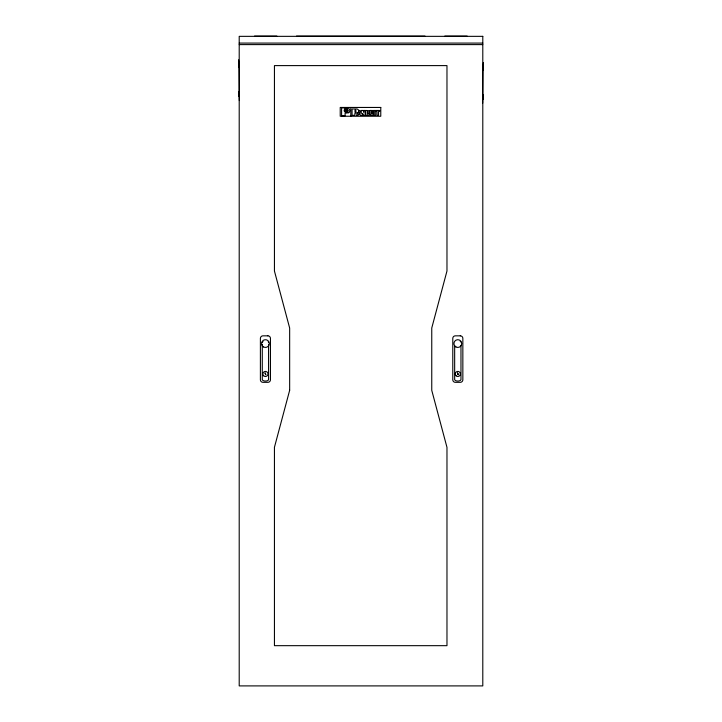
<?xml version="1.0" encoding="UTF-8"?>
<svg xmlns="http://www.w3.org/2000/svg" width="722" height="722" viewBox="0 0 722 722"><rect width="100%" height="100%" fill="white"/><g stroke="black" fill="none" stroke-linecap="round" stroke-linejoin="round"><path stroke-width="1.08" d="M482.675 103.237L482.91 64.393M483.334 70.242L483.379 62.516M483.397 99.311L483.424 94.555M262.276 342.318L263.007 341.578M344.304 110.006L344.304 110.989A1.904 1.904 0 0 0 347.977 110.989L347.49 109.148A2.5 2.5 0 0 1 344.791 109.148L344.304 110.006A3.682 3.682 0 0 0 347.977 110.006M357.823 112.831L354.899 113.237L354.899 115.312L352.065 115.312L352.065 108.95L356.749 108.95A2.166 2.166 0 0 1 358.401 110.051L358.599 110.529A2.166 2.166 0 0 1 357.823 112.831L356.515 115.312L358.112 115.312L358.347 114.437L359.962 114.437L360.305 115.312L362.652 115.312L362.652 113.498L363.392 115.312L365.179 115.312L365.179 110.466L363.816 110.466L363.816 112.298L363.157 110.466L361.271 110.466L361.271 113.715L360.016 110.466L358.572 110.466M254.505 36.1L276.896 36.1M296.471 36.1L425.005 36.1M444.797 36.1L467.188 36.1M239.208 43.085L482.792 43.085M239.208 44.602L482.792 44.602M265.425 373.662L265.813 374.826L265.037 372.796L265.425 373.951M457.82 373.662L458.208 374.826L457.432 372.796L457.82 373.951M460.23 341.578L460.826 341.849M268.241 341.677L268.575 342.318M239.325 100.575L239.09 61.677M238.621 59.818L238.666 67.552M238.576 91.847L238.603 96.288M460.97 345.621L460.97 379.709C460.492 381.505 455.149 381.55 454.661 379.709L454.661 345.621M350.811 107.452L350.811 116.242M268.575 344.52L268.575 379.709C268.097 381.559 262.781 381.505 262.276 379.709L262.276 344.52M344.791 109.148A1.904 1.904 0 0 1 347.49 109.148M347.977 110.989A3.917 3.917 0 0 1 344.304 110.989M368.175 113.832L367.498 114.112L367.498 111.459L368.166 111.684L368.175 113.832M369.574 114.636L369.032 115.285L365.792 115.294L365.792 110.448L369.438 110.746L369.574 114.636M370.097 114.599L370.594 115.276L373.491 115.141L373.662 110.484L372.408 110.484L372.408 113.895L371.677 113.895L371.677 110.466L370.097 110.466L370.097 114.599M355.856 111.964L355.856 110.087L355.025 109.915L355.025 112.208L355.838 112.063M289.657 390.286L274.441 447.288L274.441 645.667L446.972 645.667L446.972 447.36L431.756 390.34L431.756 328.023L446.972 271.012L446.972 65.603L274.441 65.603L274.441 271.048L289.657 328.041L289.657 390.286M359.33 112.118L358.852 113.444L359.818 113.444L359.33 112.118M348.726 112.713L345.098 113.219L345.098 115.782L341.596 115.782L341.596 107.912L347.39 107.912A2.68 2.68 0 0 1 349.439 109.275L349.674 109.861A2.68 2.68 0 0 1 348.726 112.713M482.792 36.344L239.208 36.344L239.208 685.9L482.792 685.9L482.792 36.344M380.774 107.452L340.224 107.452L340.224 116.242L380.774 116.242L380.774 107.452M375.729 110.466L374.186 110.466L374.186 115.33L375.729 115.33L375.729 110.466M379.637 110.466L376.018 110.466L376.018 111.441L377.074 111.441L377.074 115.312L378.563 115.312L378.563 111.441L379.637 111.441L379.637 110.466M267.907 335.838L262.952 335.838A2.554 2.554 0 0 0 260.398 338.392L260.398 379.772A2.554 2.554 0 0 0 262.952 382.326L267.907 382.326A2.554 2.554 0 0 0 270.452 379.772L270.452 338.392A2.554 2.554 0 0 0 267.907 335.838M460.293 335.838L455.338 335.838A2.554 2.554 0 0 0 452.784 338.392L452.784 379.772A2.554 2.554 0 0 0 455.338 382.326L460.293 382.326A2.554 2.554 0 0 0 462.847 379.772L462.847 338.392A2.554 2.554 0 0 0 460.293 335.838M456.015 375.756A2.554 2.554 0 0 0 460.284 374.61A2.554 2.554 0 0 0 457.161 371.487A2.554 2.554 0 0 0 456.015 375.756M455.88 346.921A3.863 3.863 0 0 0 461.683 343.573A3.863 3.863 0 0 0 455.88 340.224A3.863 3.863 0 0 0 455.88 346.921M346.145 112.406A2.067 2.067 0 0 0 346.145 108.598A3.384 3.384 0 0 0 346.145 112.406A2.067 2.067 0 0 1 346.145 108.598A3.384 3.384 0 0 1 346.145 112.406M263.62 375.756A2.554 2.554 0 0 0 267.889 374.61A2.554 2.554 0 0 0 264.766 371.487A2.554 2.554 0 0 0 263.62 375.756M263.494 346.921A3.863 3.863 0 0 0 269.297 343.573A3.863 3.863 0 0 0 263.494 340.224A3.863 3.863 0 0 0 263.494 346.921"/></g></svg>
